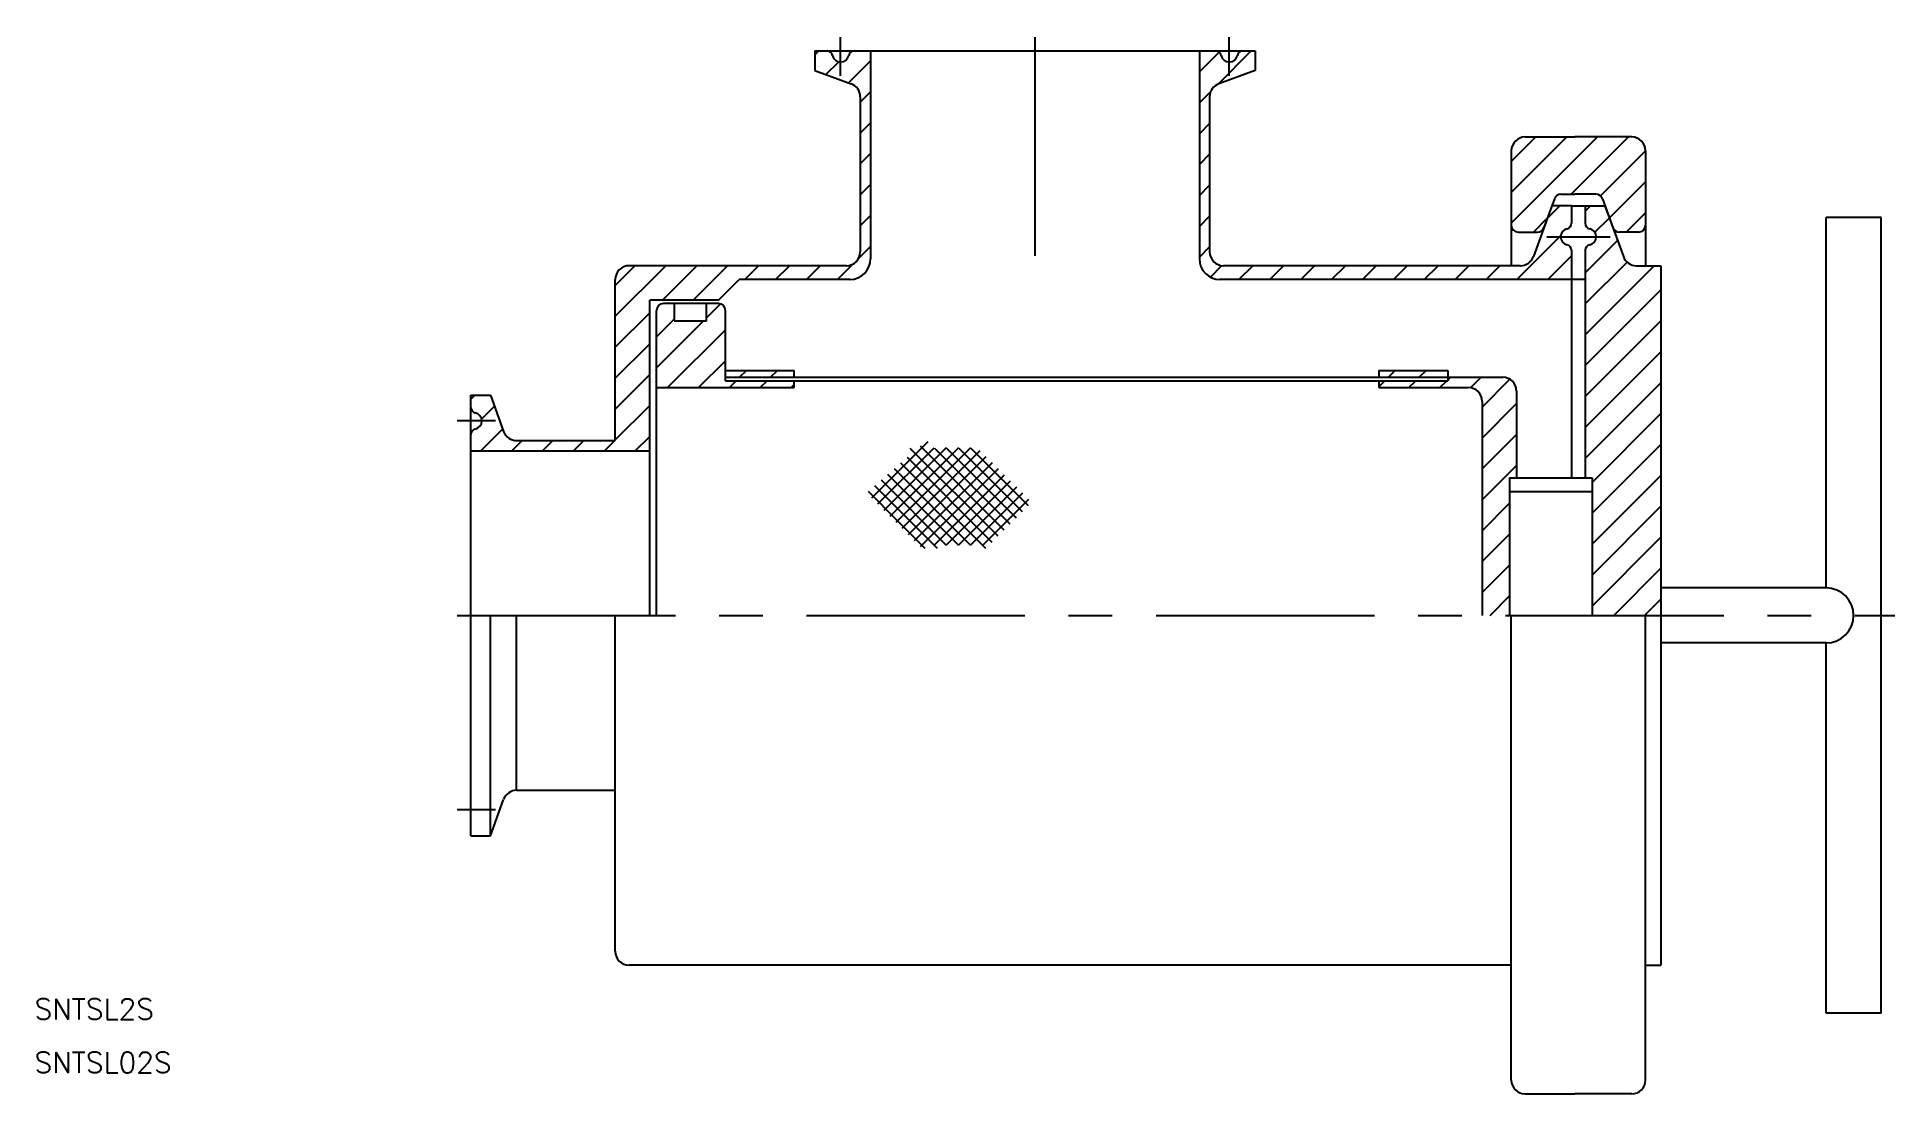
# Model space of a CAD drawing. Extents: x -63 to 207, y -69 to 84.
import ezdxf

# ---------------------------------------------------------------- set-up
doc = ezdxf.new("R2010")
doc.units = 0
doc.linetypes.add('CENTER', pattern=[50.8, 31.75, -6.35, 6.35, -6.35])
doc.layers.get('0').update_dxf_attribs({"linetype": 'CONTINUOUS'})
doc.layers.add('CENTER', color=1, linetype='CENTER')
doc.styles.get("Standard").update_dxf_attribs({"font": 'txt.shx', "height": 3, "bigfont": 'bigfont.shx'})

msp = doc.modelspace()

# ---------------------------------------------------------------- linework, layer by layer
at = {"color": 7, "linetype": 'CONTINUOUS'}
for p, q in [((50, 82), (114, 82)), ((50, 82), (50, 79.15)), ((58.1, 82), (58.1, 51.8)), ((105.9, 82), (105.9, 51.8)), ((114, 82), (114, 79.15)), ((50, 79.15), (55.28, 77.23)), ((114, 79.15), (108.72, 77.23)), ((56.6, 75.35), (56.6, 52.8)), ((107.4, 75.35), (107.4, 52.8)), ((153.25, 69.5), (160.5, 69.5)), ((168.75, 69.5), (160.5, 69.5)), ((151.25, 67.5), (151.25, 50.8)), ((170.75, 67.5), (170.75, 50.8)), ((157.15, 59.5), (154.46, 52.12)), ((157.51, 60.53), (155.99, 56.34)), ((160, 59.5), (157.15, 59.5)), ((158.45, 61.19), (160.5, 61.19)), ((160, 59.5), (160, 56.96)), ((160, 59.5), (164.85, 59.5)), ((163.55, 61.19), (160.5, 61.19)), ((162, 59.5), (162, 56.96)), ((164.49, 60.53), (166.01, 56.34)), ((164.85, 59.5), (167.54, 52.12)), ((197, 4), (197, 57.8)), ((205, 57.8), (197, 57.8)), ((205, -57.8), (205, 57.8)), ((152.25, 55.69), (155.05, 55.69)), ((169.75, 55.69), (166.95, 55.69)), ((160, 53.04), (160, 20)), ((162, 53.04), (162, 20)), ((21, 25.4), (21, 48.8)), ((54.6, 50.8), (23, 50.8)), ((36, 45.8), (39.02, 48.8)), ((55.1, 48.8), (39.02, 48.8)), ((162, 48.8), (108.9, 48.8)), ((152.58, 50.8), (109.4, 50.8)), ((169.42, 50.8), (173, 50.8)), ((173, 50.8), (173, -50.8)), ((26, 0), (26, 45.8)), ((36, 45.8), (26, 45.8)), ((27, 0), (27, 44.3)), ((36, 45.3), (28, 45.3)), ((29.58, 45.3), (29.58, 42.78)), ((34.26, 42.78), (34.26, 45.3)), ((37, 34.09), (37, 44.3)), ((29.58, 42.78), (34.26, 42.78)), ((37, 35.59), (47, 35.59)), ((47, 34.59), (47, 35.59)), ((132, 35.59), (132, 34.59)), ((132, 35.59), (142, 35.59)), ((142, 35.59), (142, 34.09)), ((27, 33.09), (47, 33.09)), ((37, 34.59), (150, 34.59)), ((37, 34.09), (142, 34.09)), ((47, 33.09), (47, 34.09)), ((132, 34.09), (132, 33.09)), ((132, 33.09), (145, 33.09)), ((152, 32.59), (152, 20)), ((0, -32), (0, 32)), ((0, 32), (2.85, 32)), ((2.85, 32), (4.77, 26.72)), ((147, 31.09), (147, 0)), ((6.65, 25.4), (21, 25.4)), ((66.45, 25.22), (58.26, 17.03)), ((69.11, 24.34), (60.02, 15.26)), ((70.87, 24.34), (60.91, 14.37)), ((72.64, 24.34), (61.79, 13.49)), ((65.3, 24.62), (77.49, 12.43)), ((65.3, 24.62), (77.49, 12.43)), ((69.11, 24.34), (79.25, 14.19)), ((69.11, 24.34), (79.25, 14.19)), ((0, 23.9), (26, 23.9)), ((67.3, 24.3), (59.14, 16.14)), ((62.46, 22.15), (74.83, 9.77)), ((73.99, 23.92), (62.67, 12.61)), ((63.41, 22.97), (75.72, 10.66)), ((74.88, 23.04), (63.56, 11.72)), ((63.84, 24.3), (76.6, 11.54)), ((75.76, 22.16), (64.44, 10.84)), ((67.38, 24.3), (78.37, 13.31)), ((70.92, 24.3), (80.14, 15.08)), ((72.68, 24.3), (81.02, 15.96)), ((59.63, 19.68), (69.11, 10.2)), ((60.57, 20.5), (70.87, 10.2)), ((61.52, 21.32), (72.64, 10.2)), ((61.52, 21.32), (72.64, 10.2)), ((76.64, 21.27), (65.33, 9.95)), ((77.53, 20.39), (67.34, 10.2)), ((78.41, 19.5), (69.11, 10.2)), ((151, 20), (163, 20)), ((151, 20), (151, 18)), ((163, 20), (163, 18)), ((57.74, 18.03), (62.04, 13.73)), ((58.68, 18.85), (62.92, 14.62)), ((79.3, 18.62), (70.87, 10.2)), ((80.18, 17.74), (72.64, 10.2)), ((81.06, 16.85), (74.41, 10.2)), ((151, 18), (163, 18)), ((151, 18), (151, 0)), ((163, 18), (163, 0)), ((62.04, 13.73), (66, 9.77)), ((62.92, 14.62), (67.77, 9.77)), ((197, 4), (173, 4)), ((2.85, -32), (2.85, 0)), ((6.65, -25.4), (6.65, 0)), ((21, -48.8), (21, 0)), ((151.25, -67.5), (151.25, 0)), ((170.75, -67.5), (170.75, 0)), ((197, -4), (173, -4)), ((197, -57.8), (197, -4)), ((2.85, -32), (4.77, -26.72)), ((6.65, -25.4), (21, -25.4)), ((0, -32), (2.85, -32)), ((151.25, -50.8), (23, -50.8)), ((170.75, -50.8), (173, -50.8)), ((205, -57.8), (197, -57.8)), ((153.25, -69.5), (160.5, -69.5)), ((168.75, -69.5), (160.5, -69.5))]:
    msp.add_line(p, q, dxfattribs=at)
at = {"color": 3, "linetype": 'CONTINUOUS'}
for p, q in [((50, 81.43), (50.57, 82)), ((105.9, 78.96), (108.78, 81.84)), ((108.62, 77.19), (113.43, 82)), ((51.62, 78.56), (53.49, 80.43)), ((54.91, 77.36), (58.1, 80.55)), ((56.6, 74.56), (58.1, 76.06)), ((105.9, 74.47), (107.56, 76.13)), ((56.6, 70.07), (58.1, 71.57)), ((105.9, 69.98), (107.4, 71.48)), ((151.25, 65.94), (154.81, 69.5)), ((151.25, 61.45), (159.3, 69.5)), ((151.25, 56.96), (163.79, 69.5)), ((159.97, 61.19), (168.28, 69.5)), ((56.6, 65.58), (58.1, 67.08)), ((105.9, 65.49), (107.4, 66.99)), ((164.21, 60.94), (170.75, 67.48)), ((56.6, 61.09), (58.1, 62.59)), ((105.9, 61), (107.4, 62.5)), ((165.5, 57.74), (170.75, 62.99)), ((156.5, 57.72), (158.28, 59.5)), ((162, 58.73), (162.77, 59.5)), ((56.6, 56.6), (58.1, 58.1)), ((105.9, 56.51), (107.4, 58.01)), ((154.47, 55.69), (156.48, 57.7)), ((163.41, 55.65), (165.49, 57.73)), ((167.94, 55.69), (170.75, 58.5)), ((152.07, 48.8), (158.41, 55.13)), ((159.49, 56.21), (159.95, 56.67)), ((162, 49.75), (166.69, 54.44)), ((56.38, 51.89), (58.1, 53.61)), ((105.9, 52.02), (107.4, 53.52)), ((156.56, 48.8), (160, 52.24)), ((162, 45.26), (168.07, 51.32)), ((21, 47.94), (23.86, 50.8)), ((21, 43.45), (28.35, 50.8)), ((27.84, 45.8), (32.84, 50.8)), ((32.33, 45.8), (37.33, 50.8)), ((39.82, 48.8), (41.82, 50.8)), ((44.31, 48.8), (46.31, 50.8)), ((48.8, 48.8), (50.8, 50.8)), ((53.29, 48.8), (55.51, 51.02)), ((107.51, 49.14), (109.18, 50.81)), ((111.66, 48.8), (113.66, 50.8)), ((116.15, 48.8), (118.15, 50.8)), ((120.64, 48.8), (122.64, 50.8)), ((125.13, 48.8), (127.13, 50.8)), ((129.62, 48.8), (131.62, 50.8)), ((134.11, 48.8), (136.11, 50.8)), ((138.6, 48.8), (140.6, 50.8)), ((143.09, 48.8), (145.09, 50.8)), ((147.58, 48.8), (149.58, 50.8)), ((162, 40.77), (172.03, 50.8)), ((162, 36.28), (173, 47.28)), ((21, 38.96), (26, 43.96)), ((34.26, 43.24), (36.28, 45.26)), ((27, 40.47), (29.58, 43.05)), ((27, 35.98), (33.8, 42.78)), ((28.6, 33.09), (37, 41.49)), ((162, 31.79), (173, 42.79)), ((21, 34.47), (26, 39.47)), ((162, 27.3), (173, 38.3)), ((33.09, 33.09), (37, 37)), ((39.08, 34.59), (40.08, 35.59)), ((43.57, 34.59), (44.57, 35.59)), ((133.38, 34.59), (134.38, 35.59)), ((137.87, 34.59), (138.87, 35.59)), ((21, 29.98), (26, 34.98)), ((37.58, 33.09), (38.58, 34.09)), ((42.07, 33.09), (43.07, 34.09)), ((46.56, 33.09), (47, 33.53)), ((132, 33.22), (132.88, 34.09)), ((136.37, 33.09), (137.37, 34.09)), ((140.86, 33.09), (141.86, 34.09)), ((142, 34.24), (142.36, 34.59)), ((145.32, 33.07), (146.85, 34.59)), ((147, 30.26), (151.04, 34.3)), ((162, 22.81), (173, 33.81)), ((0, 31.43), (0.57, 32)), ((1.57, 28.51), (3.44, 30.38)), ((21, 25.49), (26, 30.49)), ((147, 25.77), (152, 30.77)), ((1.45, 23.9), (4.64, 27.09)), ((163, 19.32), (173, 29.32)), ((5.94, 23.9), (7.44, 25.4)), ((10.43, 23.9), (11.93, 25.4)), ((14.92, 23.9), (16.42, 25.4)), ((19.41, 23.9), (20.91, 25.4)), ((23.9, 23.9), (26, 26)), ((147, 21.28), (152, 26.28)), ((163, 14.83), (173, 24.83)), ((147, 16.79), (152, 21.79)), ((163, 10.34), (173, 20.34)), ((147, 12.3), (151, 16.3)), ((163, 5.85), (173, 15.85)), ((147, 7.81), (151, 11.81)), ((163, 1.36), (173, 11.36)), ((147, 3.32), (151, 7.32)), ((166.13, 0), (173, 6.87)), ((148.17, 0), (151, 2.83)), ((170.62, 0), (173, 2.38))]:
    msp.add_line(p, q, dxfattribs=at)
at = {"color": 7, "linetype": 'CONTINUOUS'}
for centre, radius, start, end in [((51.79, 81.2), 0.8, 11.537, 90), ((53.75, 81.6), 1.2, 191.537, 348.463), ((55.71, 81.2), 0.8, 90, 168.463), ((108.29, 81.2), 0.8, 11.537, 90), ((110.25, 81.6), 1.2, 191.537, 348.463), ((112.21, 81.2), 0.8, 90, 168.463), ((54.6, 75.35), 2, 0, 70), ((109.4, 75.35), 2, 110, 180), ((153.25, 67.5), 2, 90, 180), ((168.75, 67.5), 2, 0, 90), ((158.45, 60.19), 1, 90, 160), ((163.55, 60.19), 1, 20, 90), ((159.2, 56.96), 0.8, 281.537, 0), ((162.8, 56.96), 0.8, 180, 258.463), ((152.25, 56.69), 1, 180, 270), ((155.05, 56.69), 1, 270, 340), ((159.6, 55), 1.2, 101.537, 258.463), ((162.4, 55), 1.2, 281.537, 78.463), ((166.95, 56.69), 1, 200, 270), ((169.75, 56.69), 1, 270, 0), ((54.6, 52.8), 2, 270, 0), ((55.1, 51.8), 3, 270, 0), ((108.9, 51.8), 3, 180, 270), ((109.4, 52.8), 2, 180, 270), ((152.58, 52.8), 2, 270, 340), ((159.2, 53.04), 0.8, 0, 78.463), ((162.8, 53.04), 0.8, 101.537, 180), ((169.42, 52.8), 2, 200, 270), ((23, 48.8), 2, 90, 180), ((28, 44.3), 1, 90, 180), ((36, 44.3), 1, 0, 90), ((145, 31.09), 2, 0, 90), ((150, 32.59), 2, 0, 90), ((0.8, 30.21), 0.8, 180, 258.463), ((0.8, 26.29), 0.8, 101.537, 180), ((0.4, 28.25), 1.2, 281.537, 78.463), ((6.65, 27.4), 2, 200, 270), ((197, 0), 4, 270, 90), ((6.65, -27.4), 2, 90, 160), ((23, -48.8), 2, 180, 270), ((153.25, -67.5), 2, 180, 270), ((168.75, -67.5), 2, 270, 0)]:
    msp.add_arc(centre, radius, start, end, dxfattribs=at)
at = {"layer": 'CENTER', "color": 1, "linetype": 'CENTER'}
for p, q in [((53.75, 78.4), (53.75, 84)), ((82, 84), (82, 46.8)), ((110.25, 78.4), (110.25, 84)), ((82, 82), (82, 78.77)), ((156.4, 55), (165.6, 55)), ((3.6, 28.25), (-2, 28.25)), ((-2, 0), (207, 0)), ((0, 0), (26.23, 0)), ((0, 0), (26.23, 0)), ((3.6, -28.25), (-2, -28.25))]:
    msp.add_line(p, q, dxfattribs=at)

# ---------------------------------------------------------------- texts
at = {"color": 7, "linetype": 'CONTINUOUS'}
for s, p in [('SNTSL2S', (-63.42, -58.68)), ('SNTSL02S', (-63.42, -66.46))]:
    msp.add_text(s, height=3, dxfattribs=at).set_placement(p)

doc.saveas('drawing.dxf')
